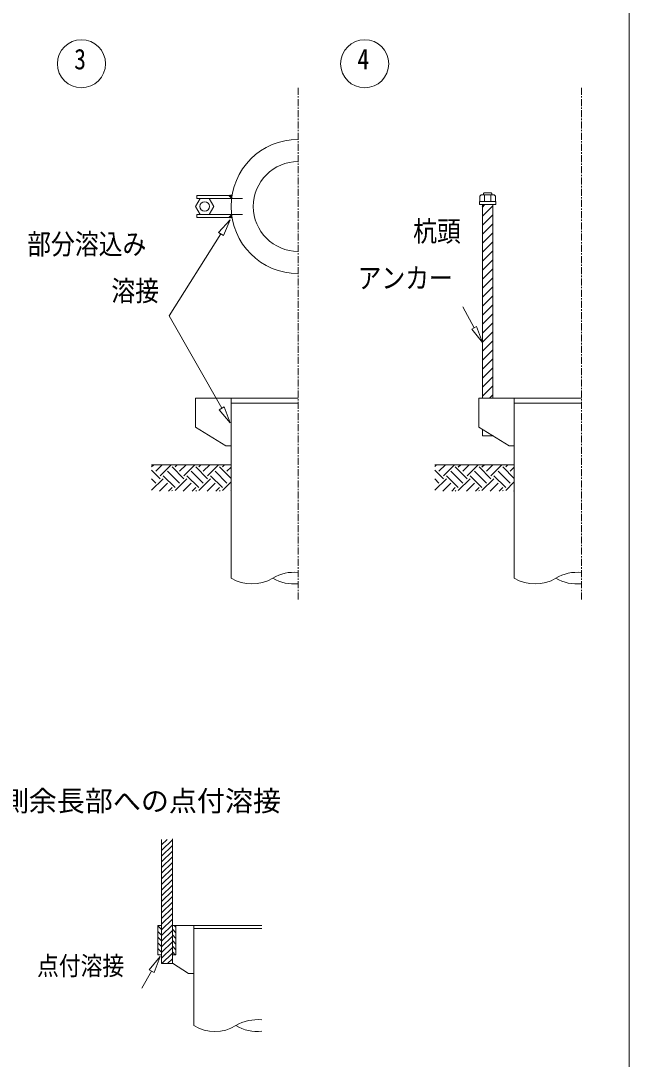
# Model space of a CAD drawing. Units: millimetres, scale not verified. Extents: x -56424 to 29700, y -21000 to 21000.
# Drawn here: x -8498 to -900, y -2654 to 10309 of the extents above; entities that cross this region are included whole.
import ezdxf
from ezdxf.enums import TextEntityAlignment as Align

# ---------------------------------------------------------------- set-up
doc = ezdxf.new("R2010")
doc.units = ezdxf.units.MM
doc.header["$LTSCALE"] = 70
doc.linetypes.add('USER2', pattern=[2, 1.25, -0.25, 0.25, -0.25])
for name, color, linetype in [('0-0_0', 7, 'Continuous'), ('0-4_02_TEXT', 7, 'Continuous'), ('0-7_06_HYOU', 7, 'Continuous')]:
    doc.layers.add(name, color=color, linetype=linetype)
for name, color, linetype, lineweight in [('0-5_05_SUNPOU', 3, 'Continuous', 18), ('0-6_03_ZU', 2, 'Continuous', 18), ('0-8_00_WAKU', 9, 'Continuous', 18), ('0-9_08_CENTER', 1, 'USER2', 18)]:
    doc.layers.add(name, color=color, linetype=linetype, lineweight=lineweight)
doc.styles.add('ＭＳ ゴシック', font='')
doc.styles.get('ＭＳ ゴシック').set_extended_font_data('MS Gothic')

# ---------------------------------------------------------------- blocks, each defined once
blk = doc.blocks.new('X9')
at = {"layer": '0-0_0'}
for p, q in [((23799.26, 29128.45), (23800.23, 29129.41)), ((23804.77, 29123.35), (23812.16, 29130.74)), ((23810.28, 29118.25), (23824.09, 29132.07)), ((23815.79, 29113.15), (23836.03, 29133.39)), ((23821.3, 29108.05), (23839.12, 29125.88)), ((23826.81, 29102.96), (23837.16, 29113.31)), ((23832.31, 29097.86), (23835.43, 29100.97))]:
    blk.add_line(p, q, dxfattribs=at)
blk = doc.blocks.new('X10')
at = {"layer": '0-0_0'}
for p, q in [((22835.09, 25743.92), (22858.2, 25767.03)), ((22943, 25592.52), (22835.1, 25700.42)), ((22887.43, 25685.13), (22969.33, 25767.03)), ((22943, 25629.57), (23080.46, 25767.03)), ((23183.78, 25536.96), (23035.61, 25685.13)), ((23239.35, 25592.52), (23091.17, 25740.7)), ((23128.21, 25740.7), (23154.55, 25767.03)), ((23183.78, 25685.13), (23265.68, 25767.03)), ((23239.35, 25629.57), (23376.81, 25767.03)), ((23480.13, 25536.96), (23331.95, 25685.13)), ((23535.69, 25592.52), (23387.52, 25740.7)), ((23424.56, 25740.7), (23450.9, 25767.03)), ((23480.13, 25685.13), (23562.03, 25767.03)), ((23535.69, 25629.57), (23673.16, 25767.03)), ((23776.48, 25536.96), (23628.3, 25685.13)), ((23828.13, 25596.43), (23683.87, 25740.7)), ((23720.91, 25740.7), (23747.24, 25767.03)), ((23776.48, 25685.13), (23828.13, 25736.79)), ((22887.43, 25536.96), (22835.14, 25589.25)), ((22835.19, 25447.67), (22980.04, 25592.52)), ((22935.68, 25437.03), (23035.61, 25536.96)), ((23128.21, 25481.39), (22980.04, 25629.57)), ((23128.21, 25444.35), (23276.39, 25592.52)), ((23232.03, 25437.03), (23331.95, 25536.96)), ((23424.56, 25481.39), (23276.39, 25629.57)), ((23424.56, 25444.35), (23572.74, 25592.52)), ((23528.38, 25437.03), (23628.3, 25536.96)), ((23720.91, 25481.39), (23572.74, 25629.57)), ((23720.91, 25444.35), (23828.13, 25551.57)), ((23046.81, 25437.03), (23091.17, 25481.39)), ((23098.49, 25437.03), (23091.17, 25444.35)), ((23343.16, 25437.03), (23387.52, 25481.39)), ((23394.84, 25437.03), (23387.52, 25444.35)), ((23639.51, 25437.03), (23683.87, 25481.39)), ((23691.19, 25437.03), (23683.87, 25444.35)), ((23824.72, 25437.03), (23828.13, 25440.44))]:
    blk.add_line(p, q, dxfattribs=at)
blk = doc.blocks.new('X11')
at = {"layer": '0-0_0'}
for p, q in [((23798.58, 28852), (23800.69, 28854.11)), ((23808.13, 28850.94), (23835.67, 28878.47)), ((23817.68, 28849.88), (23836.98, 28869.18)), ((23827.22, 28848.82), (23838.38, 28859.97)), ((23834.09, 28887.5), (23834.45, 28887.87)), ((23836.77, 28847.75), (23839.87, 28850.85))]:
    blk.add_line(p, q, dxfattribs=at)
blk = doc.blocks.new('U12')
at = {"layer": '0-4_02_TEXT', "style": 'ＭＳ ゴシック', "width": 0.85}
for s, p in [('部分溶込み', (21282.5, 28316.3)), ('溶接', (22333.67, 27732.97))]:
    blk.add_text(s, height=256.6, dxfattribs=at).set_placement(p, align=Align.BOTTOM_LEFT)
blk = doc.blocks.new('X13')
at = {"layer": '0-0_0'}
for p, q in [((26371.66, 25743.92), (26394.77, 25767.03)), ((26479.57, 25592.52), (26371.68, 25700.42)), ((26424.01, 25685.13), (26505.91, 25767.03)), ((26479.57, 25629.57), (26617.04, 25767.03)), ((26720.36, 25536.96), (26572.18, 25685.13)), ((26775.92, 25592.52), (26627.75, 25740.7)), ((26664.79, 25740.7), (26691.12, 25767.03)), ((26720.36, 25685.13), (26802.25, 25767.03)), ((26775.92, 25629.57), (26913.38, 25767.03)), ((27016.7, 25536.96), (26868.53, 25685.13)), ((27072.27, 25592.52), (26924.09, 25740.7)), ((26961.14, 25740.7), (26987.47, 25767.03)), ((27016.7, 25685.13), (27098.6, 25767.03)), ((27072.27, 25629.57), (27209.73, 25767.03)), ((27313.05, 25536.96), (27164.88, 25685.13)), ((27364.71, 25596.43), (27220.44, 25740.7)), ((27257.49, 25740.7), (27283.82, 25767.03)), ((27313.05, 25685.13), (27364.71, 25736.79)), ((26424.01, 25536.96), (26371.72, 25589.25)), ((26371.76, 25447.67), (26516.62, 25592.52)), ((26472.25, 25437.03), (26572.18, 25536.96)), ((26664.79, 25481.39), (26516.62, 25629.57)), ((26664.79, 25444.35), (26812.96, 25592.52)), ((26768.6, 25437.03), (26868.53, 25536.96)), ((26961.14, 25481.39), (26812.96, 25629.57)), ((26961.14, 25444.35), (27109.31, 25592.52)), ((27064.95, 25437.03), (27164.88, 25536.96)), ((27257.49, 25481.39), (27109.31, 25629.57)), ((27257.49, 25444.35), (27364.71, 25551.57)), ((26583.38, 25437.03), (26627.75, 25481.39)), ((26635.06, 25437.03), (26627.75, 25444.35)), ((26879.73, 25437.03), (26924.09, 25481.39)), ((26931.41, 25437.03), (26924.09, 25444.35)), ((27176.08, 25437.03), (27220.44, 25481.39)), ((27227.76, 25437.03), (27220.44, 25444.35)), ((27361.3, 25437.03), (27364.71, 25440.44))]:
    blk.add_line(p, q, dxfattribs=at)
blk = doc.blocks.new('X14')
at = {"layer": '0-0_0'}
for p, q in [((26967.79, 28982.95), (26998.12, 29013.28)), ((26967.79, 28870.62), (27096.47, 28999.3)), ((26967.79, 28758.29), (27096.47, 28886.97)), ((26967.79, 28645.96), (27096.47, 28774.64)), ((26967.79, 28533.63), (27096.47, 28662.31)), ((26967.79, 28421.3), (27096.47, 28549.98)), ((26967.79, 28308.97), (27096.47, 28437.65)), ((26967.79, 28196.64), (27096.47, 28325.32)), ((26967.79, 28084.31), (27096.47, 28212.99)), ((26967.79, 27971.98), (27096.47, 28100.66)), ((26967.79, 27859.65), (27096.47, 27988.33)), ((26967.79, 27747.32), (27096.47, 27876)), ((26967.79, 27634.99), (27096.47, 27763.67)), ((26967.79, 27522.66), (27096.47, 27651.34)), ((26967.79, 27410.33), (27096.47, 27539.01)), ((26967.79, 27298), (27096.47, 27426.68)), ((26967.79, 27185.67), (27096.47, 27314.35)), ((26967.79, 27073.34), (27096.47, 27202.02)), ((26967.79, 26961.01), (27096.47, 27089.69)), ((26967.79, 26848.68), (27096.47, 26977.36)), ((26967.79, 26736.35), (27096.47, 26865.03)), ((26967.79, 26624.02), (27096.47, 26752.7)), ((27054.73, 26598.63), (27096.47, 26640.37))]:
    blk.add_line(p, q, dxfattribs=at)
blk = doc.blocks.new('U17')
at = {"layer": '0-4_02_TEXT', "style": 'ＭＳ ゴシック', "width": 0.85}
blk.add_text('3', height=256.6, dxfattribs=at).set_placement((21868.75, 30625.06), align=Align.BOTTOM_LEFT)
blk = doc.blocks.new('U18')
at = {"layer": '0-4_02_TEXT', "style": 'ＭＳ ゴシック', "width": 0.85}
blk.add_text('4', height=256.6, dxfattribs=at).set_placement((25405.33, 30625.06), align=Align.BOTTOM_LEFT)
blk = doc.blocks.new('X34')
at = {"layer": '0-0_0'}
for p, q in [((22959.85, 19963.47), (22912.45, 20010.86)), ((23140.05, 19924.68), (23095.41, 19969.33)), ((23140.05, 19995.39), (23118.11, 20017.34)), ((22959.85, 19892.76), (22912.45, 19940.15)), ((22959.85, 19822.05), (22912.45, 19869.44)), ((23140.05, 19853.97), (23095.41, 19898.62)), ((22959.85, 19751.33), (22912.45, 19798.73)), ((22959.85, 19680.62), (22912.45, 19728.02)), ((23140.05, 19783.26), (23095.41, 19827.91)), ((23140.05, 19712.55), (23095.41, 19757.19)), ((22919.91, 19649.85), (22912.45, 19657.31)), ((23132.04, 19649.85), (23095.41, 19686.48))]:
    blk.add_line(p, q, dxfattribs=at)
blk = doc.blocks.new('X35')
at = {"layer": '0-0_0'}
for p, q in [((22959.85, 21020.71), (23028.22, 21089.09)), ((22959.85, 20950), (23095.41, 21085.56)), ((22959.85, 20879.29), (23095.41, 21014.85)), ((22959.85, 20808.58), (23095.41, 20944.14)), ((22959.85, 20737.87), (23095.41, 20873.43)), ((22959.85, 20667.16), (23095.41, 20802.72)), ((22959.85, 20596.45), (23095.41, 20732.01)), ((22959.85, 20525.74), (23095.41, 20661.3)), ((22959.85, 20455.03), (23095.41, 20590.59)), ((22959.85, 20384.32), (23095.41, 20519.88)), ((22959.85, 20313.61), (23095.41, 20449.17)), ((22959.85, 20242.9), (23095.41, 20378.46)), ((22959.85, 20172.19), (23095.41, 20307.75)), ((22959.85, 20101.47), (23095.41, 20237.04)), ((22959.85, 20030.76), (23095.41, 20166.33)), ((22959.85, 19960.05), (23095.41, 20095.61)), ((22959.85, 19889.34), (23095.41, 20024.9)), ((22959.85, 19818.63), (23095.41, 19954.19)), ((22959.85, 19747.92), (23095.41, 19883.48)), ((22959.85, 19677.21), (23095.41, 19812.77)), ((22959.85, 19606.5), (23095.41, 19742.06)), ((22964.83, 19540.78), (23095.41, 19671.35)), ((23035.55, 19540.78), (23095.41, 19600.64))]:
    blk.add_line(p, q, dxfattribs=at)
blk = doc.blocks.new('U36')
at = {"layer": '0-4_02_TEXT', "style": 'ＭＳ ゴシック'}
blk.add_text('・くさびの打ち込み\u3000\u3000\u3000・カプラー下側余長部への点付溶接', height=256.6, dxfattribs=at).set_placement((14651.89, 21364.97), align=Align.BOTTOM_LEFT)
blk = doc.blocks.new('U37')
at = {"layer": '0-4_02_TEXT', "style": 'ＭＳ ゴシック', "width": 0.85}
blk.add_text('点付溶接', height=234.6, dxfattribs=at).set_placement((21405.71, 19324.91), align=Align.BOTTOM_LEFT)
blk = doc.blocks.new('U42')
at = {"layer": '0-4_02_TEXT', "style": 'ＭＳ ゴシック', "width": 0.85}
for s, p in [('杭頭', (26101.83, 28476.16)), ('アンカー', (25407.67, 27892.83))]:
    blk.add_text(s, height=256.6, dxfattribs=at).set_placement(p, align=Align.BOTTOM_LEFT)

msp = doc.modelspace()

# ---------------------------------------------------------------- linework, layer by layer
at = {"layer": '0-5_05_SUNPOU'}
for p, q in [((-6643.06, 6624.51), (-5997.61, 7647.33)), ((-6643.06, 6624.51), (-5989.15, 5471.43)), ((-2976.1, 6737.12), (-2837.21, 6476.07)), ((-6985.38, -1765.79), (-6863.6, -1554.86))]:
    msp.add_line(p, q, dxfattribs=at)
for points in [[(-5968.16, 7628.42), (-5884.15, 7824.04), (-6027.06, 7666.24)], [(-2806.9, 6493.57), (-2732.21, 6294.21), (-2867.52, 6458.57)], [(-5958.84, 5488.93), (-5884.15, 5289.56), (-6019.47, 5453.93)], [(-6833.29, -1572.36), (-6758.6, -1373), (-6893.91, -1537.36)]]:
    msp.add_lwpolyline(points, close=True, dxfattribs=at)
for centre in [(-7739.93, 9772.19), (-4203.35, 9772.19)]:
    msp.add_circle(centre, 300, dxfattribs=at)
at = {"layer": '0-6_03_ZU'}
for p, q in [((-6300.87, 8089.61), (-5866, 8089.61)), ((-5901.57, 8129.21), (-5859.53, 8133.89)), ((-5865.26, 8095.62), (-5901.57, 8129.21)), ((-5866, 8089.61), (-5727.4, 8089.61)), ((-2711.63, 8159.43), (-2720.29, 8150.77)), ((-2720.29, 8150.77), (-2720.29, 8134.01)), ((-2711.63, 8159.43), (-2624.11, 8159.43)), ((-2706, 8134.01), (-2706, 8051.41)), ((-2629.75, 8134.01), (-2629.75, 8051.41)), ((-2624.11, 8159.43), (-2615.45, 8150.77)), ((-2615.45, 8150.77), (-2615.45, 8134.01)), ((-6300.87, 7891.61), (-5868.57, 7891.61)), ((-5941.17, 7891.61), (-5866, 7891.61)), ((-5865.28, 7885.75), (-5901.57, 7852.01)), ((-5901.57, 7852.01), (-5859.53, 7847.34)), ((-5866, 7891.61), (-5727.4, 7891.61)), ((-6316.18, 5598.63), (-6316.18, 5235.63)), ((-6300.87, 5598.63), (-6316.18, 5598.63)), ((-6300.87, 5598.63), (-5871.87, 5598.63)), ((-5871.87, 5598.63), (-5871.87, 5598.63)), ((-5871.87, 5598.63), (-5871.87, 3351.33)), ((-5033.67, 5598.63), (-5871.87, 5598.63)), ((-2779.61, 5598.63), (-2779.61, 5235.63)), ((-2764.29, 5598.63), (-2779.61, 5598.63)), ((-2764.29, 5598.63), (-2335.29, 5598.63)), ((-2335.29, 5598.63), (-2335.29, 5598.63)), ((-2335.29, 5598.63), (-2335.29, 3351.33)), ((-1497.09, 5598.63), (-2335.29, 5598.63)), ((-5033.67, 5536), (-5871.87, 5536)), ((-1497.09, 5536), (-2335.29, 5536)), ((-5937.87, 5004.63), (-6316.18, 5235.63)), ((-2401.29, 5004.63), (-2779.61, 5235.63)), ((-2732.21, 5206.69), (-2732.21, 5126.56)), ((-2732.21, 5126.56), (-2596.65, 5126.56)), ((-5937.87, 5004.63), (-5871.87, 5004.63)), ((-2401.29, 5004.63), (-2335.29, 5004.63)), ((-5871.87, 4767.03), (-6864.47, 4767.03)), ((-2335.29, 4767.03), (-3327.9, 4767.03)), ((-6740.15, 89.09), (-6740.15, -1459.22)), ((-6604.59, 96.32), (-6604.59, -1459.22)), ((-6787.55, -982.66), (-6787.55, -1350.15)), ((-6787.55, -982.66), (-6740.15, -982.66)), ((-6604.82, -982.66), (-6337.74, -982.66)), ((-6604.82, -982.66), (-6337.74, -982.66)), ((-6559.95, -982.66), (-6559.95, -1350.15)), ((-6337.74, -982.66), (-6337.74, -2233.91)), ((-6337.74, -982.66), (-6337.74, -982.66)), ((-5489.18, -982.66), (-6337.74, -982.66)), ((-5489.18, -1022.75), (-6337.74, -1022.75)), ((-6787.55, -1350.15), (-6740.15, -1350.15)), ((-6559.95, -1350.15), (-6604.59, -1350.15)), ((-6740.15, -1459.22), (-6604.59, -1459.22)), ((-6404.56, -1584.01), (-6604.59, -1456.71)), ((-6404.56, -1584.01), (-6337.74, -1584.01))]:
    msp.add_line(p, q, dxfattribs=at)
for points in [[(-6259.02, 8089.61), (-6316.18, 7990.61), (-6259.02, 7891.61), (-6144.71, 7891.61), (-6087.55, 7990.61), (-6144.71, 8089.61)], [(-2771.13, 8051.41), (-2771.13, 8013.28), (-2564.61, 8013.28), (-2564.61, 8051.41)], [(-2587.19, 8134.01), (-2748.56, 8134.01), (-2764.44, 8118.13), (-2764.44, 8051.41), (-2571.3, 8051.41), (-2571.3, 8118.13)], [(-2732.21, 8013.28), (-2603.53, 8013.28), (-2603.53, 5598.63), (-2732.21, 5598.63)]]:
    msp.add_lwpolyline(points, close=True, dxfattribs=at)
for points in [[(-6300.87, 8089.61), (-6300.87, 8129.21), (-5901.57, 8129.21)], [(-6300.87, 7891.61), (-6300.87, 7852.01), (-5901.57, 7852.01)]]:
    msp.add_lwpolyline(points, dxfattribs=at)
msp.add_circle((-6201.87, 7990.61), 59.4, dxfattribs=at)
for centre, radius, start, end in [((-5033.67, 7990.61), 838.2, 90, 270), ((-5033.67, 7990.61), 561, 90, 270), ((-5087.64, 2912.92), 511.51, 83.9436, 121.00908), ((-1551.06, 2912.92), 511.51, 83.9436, 121.00908), ((-5611.51, 3778.41), 500.18, 238.63274, 301.36726), ((-5087.64, 3789.74), 511.51, 238.99092, 276.0564), ((-2074.94, 3778.41), 500.18, 238.63274, 301.36726), ((-1551.06, 3789.74), 511.51, 238.99092, 276.0564), ((-5543.81, -2677.74), 517.84, 83.9436, 121.00908), ((-6074.16, -1801.55), 506.37, 238.63274, 301.36726), ((-5543.81, -1790.08), 517.84, 238.99092, 276.0564)]:
    msp.add_arc(centre, radius, start, end, dxfattribs=at)
at = {"layer": '0-8_00_WAKU'}
msp.add_line((-900, -16700), (-900, 16550), dxfattribs=at)
at = {"layer": '0-9_08_CENTER'}
for p, q in [((-5033.67, 3084.45), (-5033.67, 9472.19)), ((-1497.09, 3084.45), (-1497.09, 9472.19))]:
    msp.add_line(p, q, dxfattribs=at)

# ---------------------------------------------------------------- block references
at = {"layer": '0-0_0'}
msp.add_blockref('X34', (-29700, -21000), dxfattribs=at)
at = {"layer": '0-5_05_SUNPOU'}
for name in ['X9', 'X11', 'X35']:
    msp.add_blockref(name, (-29700, -21000), dxfattribs=at)
at = {"layer": '0-6_03_ZU'}
for name in ['X14', 'X10', 'X13']:
    msp.add_blockref(name, (-29700, -21000), dxfattribs=at)
at = {"layer": '0-7_06_HYOU'}
for name in ['U17', 'U18', 'U42', 'U12', 'U36', 'U37']:
    msp.add_blockref(name, (-29700, -21000), dxfattribs=at)

doc.saveas('drawing.dxf')
